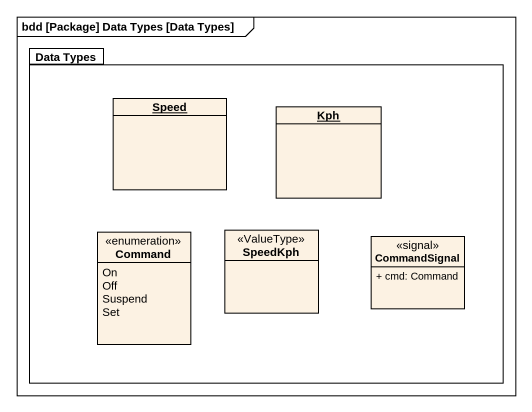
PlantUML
@startuml
mainframe bdd [Package] Data Types [Data Types]
hide circle
hide empty members
skinparam classAttributeIconSize 0
package "Data Types" as Data_Types {
  object Speed
  object Kph
  enum Command {
    On
    Off
    Suspend
    Set
  }
  class SpeedKph <<ValueType>>
  class CommandSignal <<signal>> {
    + cmd: Command
  }
}
@enduml
